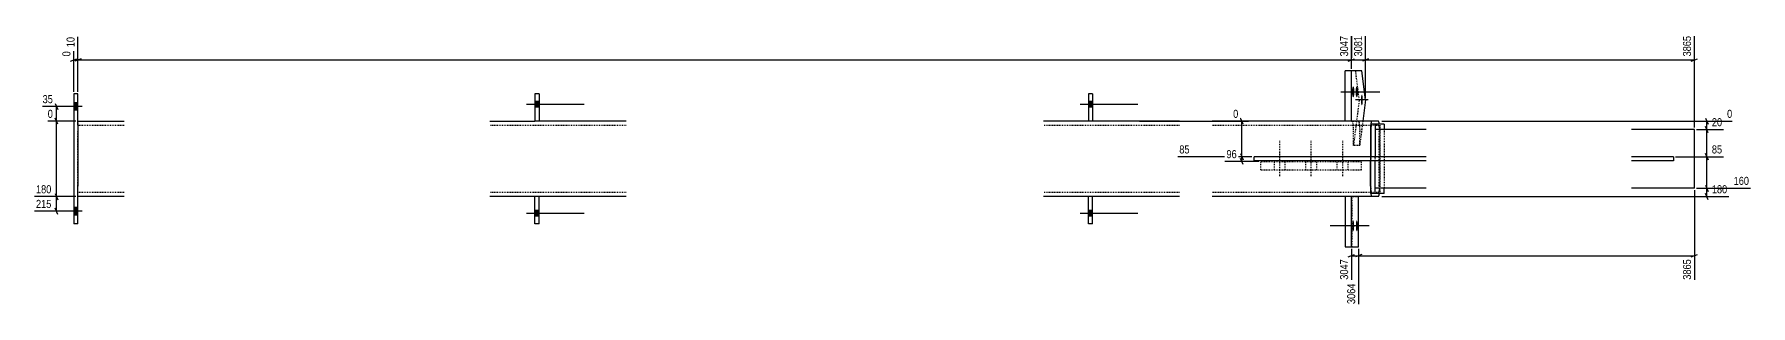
# Model space of a CAD drawing. Header units: millimetres. Extents: x 12 to 42742, y 6 to 829.
# Drawn here: x 10985 to 15078, y 8 to 656 of the extents above; entities that cross this region are included whole.
import ezdxf

# ---------------------------------------------------------------- set-up
doc = ezdxf.new("R2010")
doc.units = ezdxf.units.MM
doc.linetypes.add('DXK_LINE_DOT2', pattern=[3.9198, 1.9599, -1.9599])
doc.layers.add('MÅLSÆTNING', color=7, linetype='Continuous')
doc.layers.add('STÅL', color=7, linetype='Continuous')
doc.styles.add('Arial Narrow', font='ARIALN.TTF', dxfattribs={"height": 0.2})

msp = doc.modelspace()

# ---------------------------------------------------------------- hatches: boundary and pattern name
at = {"layer": 'STÅL', "linetype": 'Continuous'}
for points in [[(11088.6, 474.3), (11088.6, 492.3), (11078.6, 492.3), (11078.6, 474.3)], [(11088.6, 474.3), (11088.6, 492.3), (11078.6, 492.3), (11078.6, 474.3)], [(12188.6, 481.3), (12188.6, 495.3), (12178.6, 495.3), (12178.6, 481.3)], [(12188.6, 481.3), (12188.6, 495.3), (12178.6, 495.3), (12178.6, 481.3)], [(13508.6, 481.3), (13508.6, 495.3), (13498.6, 495.3), (13498.6, 481.3)], [(13508.6, 481.3), (13508.6, 495.3), (13498.6, 495.3), (13498.6, 481.3)], [(14127, 518.3), (14127.1, 521), (14127.3, 523.6), (14127.6, 526), (14128, 528), (14128.5, 529.6), (14129.1, 530.7), (14129.7, 531.3), (14130.4, 531.3), (14131, 530.7), (14131.6, 529.6), (14132.1, 528), (14132.5, 526), (14132.8, 523.6), (14133, 521), (14133.1, 518.3), (14133, 515.6), (14132.8, 513), (14132.5, 510.7), (14132.1, 508.7), (14131.6, 507.1), (14131, 506), (14130.4, 505.4), (14129.7, 505.4), (14129.1, 506), (14128.5, 507.1), (14128, 508.7), (14127.6, 510.7), (14127.3, 513), (14127.1, 515.6)], [(14135.6, 518.3), (14135.6, 521), (14135.8, 523.6), (14136.1, 526), (14136.6, 528), (14137.1, 529.6), (14137.7, 530.7), (14138.3, 531.3), (14138.9, 531.3), (14139.5, 530.7), (14140.1, 529.6), (14140.6, 528), (14141, 526), (14141.4, 523.6), (14141.6, 521), (14141.6, 518.3), (14141.6, 515.6), (14141.4, 513), (14141, 510.7), (14140.6, 508.7), (14140.1, 507.1), (14139.5, 506), (14138.9, 505.4), (14138.3, 505.4), (14137.7, 506), (14137.1, 507.1), (14136.6, 508.7), (14136.1, 510.7), (14135.8, 513), (14135.6, 515.6)], [(14148.4, 498.9), (14148.4, 501.6), (14148.6, 504.2), (14148.8, 506.5), (14149.1, 508.6), (14149.5, 510.2), (14150, 511.3), (14150.4, 511.8), (14150.9, 511.8), (14151.4, 511.3), (14151.8, 510.2), (14152.2, 508.6), (14152.5, 506.5), (14152.7, 504.2), (14152.9, 501.6), (14152.9, 498.9), (14152.9, 496.2), (14152.7, 493.6), (14152.5, 491.3), (14152.2, 489.2), (14151.8, 487.6), (14151.4, 486.5), (14150.9, 486), (14150.4, 486), (14150, 486.5), (14149.5, 487.6), (14149.1, 489.2), (14148.8, 491.3), (14148.6, 493.6), (14148.4, 496.2)], [(11088.6, 224.3), (11088.6, 242.3), (11078.6, 242.3), (11078.6, 224.3)], [(11088.6, 224.3), (11088.6, 242.3), (11078.6, 242.3), (11078.6, 224.3)], [(12178.6, 235.3), (12178.6, 221.3), (12188.6, 221.3), (12188.6, 235.3)], [(12178.6, 235.3), (12178.6, 221.3), (12188.6, 221.3), (12188.6, 235.3)], [(13498.6, 235.3), (13498.6, 221.3), (13508.6, 221.3), (13508.6, 235.3)], [(13498.6, 235.3), (13498.6, 221.3), (13508.6, 221.3), (13508.6, 235.3)], [(14127.7, 198.3), (14127.8, 201), (14127.9, 203.6), (14128.1, 206), (14128.5, 208), (14128.9, 209.6), (14129.3, 210.7), (14129.8, 211.3), (14130.3, 211.3), (14130.8, 210.7), (14131.2, 209.6), (14131.6, 208), (14131.9, 206), (14132.2, 203.6), (14132.3, 201), (14132.4, 198.3), (14132.3, 195.6), (14132.2, 193), (14131.9, 190.7), (14131.6, 188.7), (14131.2, 187.1), (14130.8, 186), (14130.3, 185.4), (14129.8, 185.4), (14129.3, 186), (14128.9, 187.1), (14128.5, 188.7), (14128.1, 190.7), (14127.9, 193), (14127.8, 195.6)], [(14136.3, 198.3), (14136.3, 201), (14136.5, 203.6), (14136.7, 206), (14137, 208), (14137.4, 209.6), (14137.9, 210.7), (14138.3, 211.3), (14138.8, 211.3), (14139.3, 210.7), (14139.7, 209.6), (14140.1, 208), (14140.4, 206), (14140.7, 203.6), (14140.8, 201), (14140.9, 198.3), (14140.8, 195.6), (14140.7, 193), (14140.4, 190.7), (14140.1, 188.7), (14139.7, 187.1), (14139.3, 186), (14138.8, 185.4), (14138.3, 185.4), (14137.9, 186), (14137.4, 187.1), (14137, 188.7), (14136.7, 190.7), (14136.5, 193), (14136.3, 195.6)]]:
    msp.add_hatch(color=96, dxfattribs=at).paths.add_polyline_path(points)

# ---------------------------------------------------------------- linework, layer by layer
at = {"layer": 'MÅLSÆTNING', "color": 7, "linetype": 'Continuous'}
for p, q in [((11078.6, 518.3), (11078.6, 615)), ((11088.6, 518.3), (11088.6, 649.2)), ((14125.8, 573.3), (14125.8, 651.5)), ((14159.3, 504.1), (14159.3, 651.5)), ((14159.3, 504.1), (14159.3, 651.5)), ((14943.6, 433.3), (14943.6, 651.5)), ((11071.1, 591.3), (11086.1, 597.3)), ((11078.6, 594.3), (11088.6, 594.3)), ((11096.1, 597.3), (11081.1, 591.3)), ((14118.3, 591.3), (14133.3, 597.3)), ((14125.8, 594.3), (14159.3, 594.3)), ((14166.8, 597.3), (14151.8, 591.3)), ((14166.8, 597.3), (14151.8, 591.3)), ((14159.3, 594.3), (14943.6, 594.3)), ((14936.1, 591.3), (14951.1, 597.3)), ((11040.3, 440.8), (11034.3, 455.8)), ((13867.3, 440.8), (13861.3, 455.8)), ((11083.6, 448.3), (11016.6, 448.3)), ((11037.3, 268.3), (11037.3, 448.3)), ((13620.5, 448.3), (13880.3, 448.3)), ((13864.3, 363.3), (13864.3, 448.3)), ((14948.6, 428.3), (15013.4, 428.3)), ((14976.2, 420.8), (14970.2, 435.8)), ((14973.2, 363.3), (14973.2, 428.3)), ((13861.3, 370.8), (13867.3, 355.8)), ((13861.3, 370.8), (13867.3, 355.8)), ((14970.2, 370.8), (14976.2, 355.8)), ((14976.2, 355.8), (14970.2, 370.8)), ((13888.6, 363.3), (13711.7, 363.3)), ((13888.6, 363.3), (13711.7, 363.3)), ((13905, 352.1), (13824.2, 352.1)), ((13867.3, 344.6), (13861.3, 359.6)), ((13864.3, 352.1), (13864.3, 363.3)), ((14898.6, 363.3), (15013.4, 363.3)), ((14898.6, 363.3), (15013.4, 363.3)), ((14948.6, 288.3), (15077.6, 288.3)), ((14970.2, 295.8), (14976.2, 280.8)), ((14973.2, 268.3), (14973.2, 288.3)), ((11083.6, 268.3), (10984.9, 268.3)), ((11083.6, 268.3), (10984.9, 268.3)), ((11034.3, 275.8), (11040.3, 260.8)), ((11034.3, 275.8), (11040.3, 260.8)), ((11037.3, 233.3), (11037.3, 268.3)), ((14198.3, 268.3), (15025.6, 268.3)), ((14943.6, 283.3), (14943.6, 70)), ((14976.2, 260.8), (14970.2, 275.8)), ((11083.6, 233.3), (10984.9, 233.3)), ((11040.3, 225.8), (11034.3, 240.8)), ((14118.3, 124.3), (14133.3, 130.3)), ((14125.8, 143.3), (14125.8, 70)), ((14125.8, 127.3), (14142.8, 127.3)), ((14150.3, 130.3), (14135.3, 124.3)), ((14142.8, 143.3), (14142.8, 12)), ((14142.8, 127.3), (14943.6, 127.3)), ((14936.1, 124.3), (14951.1, 130.3))]:
    msp.add_line(p, q, dxfattribs=at)
at = {"layer": 'STÅL', "color": 2, "linetype": 'Continuous'}
for p, q in [((14150.8, 568.3), (14110.9, 568.3)), ((14110.9, 448.3), (14110.9, 568.3)), ((14125.8, 448.3), (14125.8, 568.3)), ((14159.3, 499.1), (14150.8, 568.3)), ((11088.6, 513.3), (11078.6, 513.3)), ((11078.6, 513.3), (11078.6, 203.3)), ((11088.6, 439), (11088.6, 513.3)), ((12188.6, 513.3), (12178.6, 513.3)), ((12178.6, 513.3), (12178.6, 448.3)), ((12188.6, 513.3), (12188.6, 448.3)), ((13508.6, 513.3), (13498.6, 513.3)), ((13498.6, 513.3), (13498.6, 448.3)), ((13508.6, 513.3), (13508.6, 448.3)), ((14159.3, 499.1), (14152.9, 448.3)), ((11088.6, 448.3), (11198.6, 448.3)), ((11088.6, 439), (11088.6, 423.3)), ((11088.6, 423.3), (11088.6, 293.3)), ((12071.1, 448.3), (12178.6, 448.3)), ((12188.6, 448.3), (12178.6, 448.3)), ((12396.1, 448.3), (12188.6, 448.3)), ((13498.6, 448.3), (13391.1, 448.3)), ((13508.6, 448.3), (13498.6, 448.3)), ((13716.1, 448.3), (13508.6, 448.3)), ((14110.9, 448.3), (13793.6, 448.3)), ((14125.8, 448.3), (14110.9, 448.3)), ((14126.5, 448.3), (14125.8, 448.3)), ((14190.3, 448.3), (14126.5, 448.3)), ((14171.5, 432.9), (14171.2, 423.3)), ((14171.2, 423.3), (14171.2, 363.3)), ((14172.1, 441), (14171.5, 432.9)), ((14173.1, 446.4), (14172.1, 441)), ((14172.2, 440.8), (14172.2, 363.3)), ((14204.1, 440.8), (14172.2, 440.8)), ((14174.3, 448.3), (14173.1, 446.4)), ((14182.1, 440.8), (14182.1, 363.3)), ((14304.1, 428.3), (14182.3, 428.3)), ((14182.3, 428.3), (14182.3, 363.3)), ((14191.4, 446.4), (14190.3, 448.3)), ((14192.4, 441), (14191.4, 446.4)), ((14192.4, 440.8), (14192.4, 441)), ((14204.1, 440.8), (14204.1, 428.3)), ((14943.6, 428.3), (14793.6, 428.3)), ((14943.6, 288.3), (14943.6, 428.3)), ((13893.6, 353.3), (13893.6, 363.3)), ((14304.1, 363.3), (13893.6, 363.3)), ((14304.1, 353.3), (13893.6, 353.3)), ((14171.2, 293.3), (14171.2, 353.3)), ((14172.2, 275.8), (14172.2, 353.3)), ((14182.1, 275.8), (14182.1, 353.3)), ((14182.3, 288.3), (14182.3, 353.3)), ((14893.6, 363.3), (14793.6, 363.3)), ((14893.6, 353.3), (14793.6, 353.3)), ((14893.6, 363.3), (14893.6, 353.3)), ((11088.6, 277.6), (11088.6, 293.3)), ((14171.2, 293.3), (14171.5, 283.8)), ((14304.1, 288.3), (14182.3, 288.3)), ((14204.1, 275.8), (14204.1, 288.3)), ((14943.6, 288.3), (14793.6, 288.3)), ((11088.6, 203.3), (11088.6, 277.6)), ((11198.6, 268.3), (11088.6, 268.3)), ((12178.6, 268.3), (12071.1, 268.3)), ((12188.6, 268.3), (12178.6, 268.3)), ((12178.6, 203.3), (12178.6, 268.3)), ((12188.6, 203.3), (12188.6, 268.3)), ((12396.1, 268.3), (12188.6, 268.3)), ((13498.6, 268.3), (13391.1, 268.3)), ((13508.6, 268.3), (13498.6, 268.3)), ((13498.6, 203.3), (13498.6, 268.3)), ((13508.6, 203.3), (13508.6, 268.3)), ((13716.1, 268.3), (13508.6, 268.3)), ((14110.9, 268.3), (13793.6, 268.3)), ((14110.9, 268.3), (14110.9, 148.3)), ((14125.8, 268.3), (14110.9, 268.3)), ((14126.4, 268.3), (14125.8, 268.3)), ((14125.8, 148.3), (14125.8, 268.3)), ((14190.3, 268.3), (14126.4, 268.3)), ((14142.8, 148.3), (14142.8, 268.3)), ((14171.5, 283.8), (14172.1, 275.7)), ((14172.1, 275.7), (14173.1, 270.2)), ((14204.1, 275.8), (14172.2, 275.8)), ((14173.1, 270.2), (14174.3, 268.3)), ((14190.3, 268.3), (14191.4, 270.2)), ((14191.4, 270.2), (14192.4, 275.7)), ((14192.4, 275.7), (14192.4, 275.8)), ((11088.6, 203.3), (11078.6, 203.3)), ((12188.6, 203.3), (12178.6, 203.3)), ((13508.6, 203.3), (13498.6, 203.3)), ((14110.9, 148.3), (14142.8, 148.3))]:
    msp.add_line(p, q, dxfattribs=at)
at = {"layer": 'STÅL', "color": 7, "linetype": 'DXK_LINE_DOT2'}
for p, q in [((14144.4, 499.1), (14135.9, 568.3)), ((14144.4, 499.1), (14130.6, 390.4)), ((14159.3, 499.1), (14144.4, 499.1)), ((11088.6, 448.3), (11088.6, 423.3)), ((11198.6, 438.3), (11088.6, 438.3)), ((11088.6, 277.6), (11088.6, 423.3)), ((12396.1, 438.3), (12071.1, 438.3)), ((12188.6, 448.3), (12178.6, 448.3)), ((13716.1, 438.3), (13391.1, 438.3)), ((13508.6, 448.3), (13498.6, 448.3)), ((14190.3, 438.3), (13793.6, 438.3)), ((14126.5, 448.3), (14110.9, 448.3)), ((14125.8, 448.3), (14142.4, 448.3)), ((14128.7, 446.4), (14127.6, 448.3)), ((14129.7, 441), (14128.7, 446.4)), ((14130.4, 432.9), (14129.7, 441)), ((14130.6, 423.3), (14130.4, 432.9)), ((14130.6, 390.4), (14130.6, 423.3)), ((14142.4, 448.3), (14143.6, 446.4)), ((14143.6, 446.4), (14144.6, 441)), ((14144.6, 441), (14145.3, 432.9)), ((14145.3, 432.9), (14145.5, 423.3)), ((14152.9, 448.3), (14145.5, 390.4)), ((14145.5, 390.4), (14145.5, 423.3)), ((14172.4, 423.3), (14172.6, 429.1)), ((14172.4, 293.3), (14172.4, 423.3)), ((14172.6, 429.1), (14173, 433.9)), ((14173, 433.9), (14173.6, 437.2)), ((14173.6, 437.2), (14174.3, 438.3)), ((14190.3, 438.3), (14191, 437.2)), ((14191, 437.2), (14191.6, 433.9)), ((14191.6, 433.9), (14192, 429.1)), ((14192, 429.1), (14192.1, 423.3)), ((14192.1, 293.3), (14192.1, 423.3)), ((14193.1, 432.9), (14192.4, 440.8)), ((14193.3, 423.3), (14193.1, 432.9)), ((14193.3, 293.3), (14193.3, 423.3)), ((14194.2, 275.8), (14194.2, 440.8)), ((14204.1, 428.3), (14204.1, 288.3)), ((14145.5, 390.4), (14130.6, 390.4)), ((13910, 332.1), (13910, 352.1)), ((13910, 352.1), (14150, 352.1)), ((13910, 332.1), (14150, 332.1)), ((14150, 332.1), (14150, 352.1)), ((14171.2, 363.3), (14171.2, 353.3)), ((14172.2, 363.3), (14172.2, 353.3)), ((14182.1, 363.3), (14182.1, 353.3)), ((14182.3, 353.3), (14182.3, 363.3)), ((14172.6, 287.6), (14172.4, 293.3)), ((14173, 282.7), (14172.6, 287.6)), ((14192, 287.6), (14191.6, 282.7)), ((14192.1, 293.3), (14192, 287.6)), ((14193.1, 283.8), (14193.3, 293.3)), ((11198.6, 278.3), (11088.6, 278.3)), ((11088.6, 268.3), (11088.6, 277.6)), ((12396.1, 278.3), (12071.1, 278.3)), ((12188.6, 268.3), (12178.6, 268.3)), ((13716.1, 278.3), (13391.1, 278.3)), ((13508.6, 268.3), (13498.6, 268.3)), ((14190.3, 278.3), (13793.6, 278.3)), ((14125.8, 268.3), (14110.9, 268.3)), ((14125.8, 268.3), (14142.8, 268.3)), ((14127.9, 148.3), (14127.9, 268.3)), ((14173.6, 279.5), (14173, 282.7)), ((14174.3, 278.3), (14173.6, 279.5)), ((14191, 279.5), (14190.3, 278.3)), ((14191.6, 282.7), (14191, 279.5)), ((14192.4, 275.8), (14193.1, 283.8))]:
    msp.add_line(p, q, dxfattribs=at)
at = {"layer": 'STÅL', "color": 96, "linetype": 'Continuous'}
for p, q in [((11088.6, 492.3), (11078.6, 492.3)), ((11088.6, 492.3), (11078.6, 492.3)), ((12188.6, 495.3), (12178.6, 495.3)), ((12188.6, 495.3), (12178.6, 495.3)), ((13508.6, 495.3), (13498.6, 495.3)), ((13508.6, 495.3), (13498.6, 495.3)), ((14100.3, 518.3), (14184.7, 518.3)), ((14108.8, 518.3), (14193.2, 518.3)), ((14165.6, 498.9), (14135.8, 498.9)), ((11098.6, 483.3), (11033.6, 483.3)), ((11098.6, 483.3), (11033.6, 483.3)), ((11088.6, 474.3), (11078.6, 474.3)), ((11088.6, 474.3), (11078.6, 474.3)), ((12296.1, 488.3), (12158.6, 488.3)), ((12296.1, 488.3), (12158.6, 488.3)), ((12188.6, 481.3), (12178.6, 481.3)), ((12188.6, 481.3), (12178.6, 481.3)), ((13616.1, 488.3), (13478.6, 488.3)), ((13616.1, 488.3), (13478.6, 488.3)), ((13508.6, 481.3), (13498.6, 481.3)), ((13508.6, 481.3), (13498.6, 481.3)), ((11098.6, 233.3), (11033.6, 233.3)), ((11098.6, 233.3), (11033.6, 233.3)), ((11088.6, 242.3), (11078.6, 242.3)), ((11088.6, 242.3), (11078.6, 242.3)), ((11088.6, 224.3), (11078.6, 224.3)), ((11088.6, 224.3), (11078.6, 224.3)), ((12296.1, 228.3), (12158.6, 228.3)), ((12296.1, 228.3), (12158.6, 228.3)), ((12188.6, 235.3), (12178.6, 235.3)), ((12188.6, 235.3), (12178.6, 235.3)), ((12188.6, 221.3), (12178.6, 221.3)), ((12188.6, 221.3), (12178.6, 221.3)), ((13616.1, 228.3), (13478.6, 228.3)), ((13616.1, 228.3), (13478.6, 228.3)), ((13508.6, 235.3), (13498.6, 235.3)), ((13508.6, 235.3), (13498.6, 235.3)), ((13508.6, 221.3), (13498.6, 221.3)), ((13508.6, 221.3), (13498.6, 221.3)), ((14159.8, 198.3), (14075.4, 198.3)), ((14168.3, 198.3), (14084, 198.3))]:
    msp.add_line(p, q, dxfattribs=at)
at = {"layer": 'STÅL', "color": 96, "linetype": 'DXK_LINE_DOT2'}
for p, q in [((13955, 317.1), (13955, 402.1)), ((14030, 317.1), (14030, 402.1)), ((14105, 317.1), (14105, 402.1)), ((13942, 332.1), (13942, 352.1)), ((13968, 332.1), (13968, 352.1)), ((14017, 332.1), (14017, 352.1)), ((14043, 332.1), (14043, 352.1)), ((14092, 332.1), (14092, 352.1)), ((14118, 332.1), (14118, 352.1))]:
    msp.add_line(p, q, dxfattribs=at)

# ---------------------------------------------------------------- next in the draw order: wipeouts: each hides what was drawn before it
at = {"color": 0, "linetype": 'Continuous'}
for points in [[(14155.3, 655.5), (14127.3, 655.5), (14127.3, 598.8), (14155.3, 598.8)], [(14939.6, 655.5), (14911.6, 655.5), (14911.6, 598.8), (14939.6, 598.8)], [(11084.6, 653.2), (11056.6, 653.2), (11056.6, 620.8), (11084.6, 620.8)], [(11032.8, 452.3), (11032.8, 480.3), (11012.6, 480.3), (11012.6, 452.3)], [(13859.8, 452.3), (13859.8, 480.3), (13839.7, 480.3), (13839.7, 452.3)], [(15013.8, 432.3), (15013.8, 460.3), (14981.4, 460.3), (14981.4, 432.3)], [(13816.2, 367.3), (13816.2, 395.3), (13711.3, 395.3), (13711.3, 367.3)], [(11029.1, 272.3), (11029.1, 300.3), (10984.6, 300.3), (10984.6, 272.3)], [(15077.9, 292.3), (15077.9, 320.3), (15033.4, 320.3), (15033.4, 292.3)], [(14939.6, 122.7), (14911.6, 122.7), (14911.6, 66), (14939.6, 66)], [(14138.8, 64.7), (14110.8, 64.7), (14110.8, 8), (14138.8, 8)]]:
    msp.add_wipeout(points, dxfattribs=at).dxf.layer = 'MÅLSÆTNING'

# ---------------------------------------------------------------- next in the draw order: linework, layer by layer
at = {"layer": 'MÅLSÆTNING', "color": 7, "linetype": 'Continuous'}
for p, q in [((14125.8, 573.3), (14125.8, 651.5)), ((14118.3, 591.3), (14133.3, 597.3)), ((11083.6, 483.3), (11004.4, 483.3)), ((11034.3, 490.8), (11040.3, 475.8)), ((11040.3, 440.8), (11034.3, 455.8)), ((11037.3, 448.3), (11037.3, 483.3)), ((14970.2, 455.8), (14976.2, 440.8)), ((11083.6, 448.3), (11016.6, 448.3)), ((14198.3, 448.3), (15033.9, 448.3)), ((14948.6, 428.3), (15013.4, 428.3)), ((14976.2, 420.8), (14970.2, 435.8)), ((14973.2, 428.3), (14973.2, 448.3)), ((14142.8, 143.3), (14142.8, 12))]:
    msp.add_line(p, q, dxfattribs=at)

# ---------------------------------------------------------------- next in the draw order: texts
at = {"layer": 'MÅLSÆTNING', "color": 3, "linetype": 'Continuous', "style": 'Arial Narrow'}
for s, p in [('3081', (14151.3, 602.8)), ('3865', (14935.6, 602.8)), ('3865', (14935.6, 70))]:
    msp.add_text(s, height=19.09, rotation=90.0002, dxfattribs=at).set_placement(p)
for s, height, p in [('0', 19.1, (11016.6, 456.3)), ('0', 19.1, (13843.7, 456.3)), ('20', 19.09, (14985.4, 436.3)), ('85', 19.09, (13715.3, 371.3))]:
    msp.add_text(s, height=height, dxfattribs=at).set_placement(p)

# ---------------------------------------------------------------- next in the draw order: wipeouts: each hides what was drawn before it
at = {"color": 0, "linetype": 'Continuous'}
for points in [[(11074.6, 619), (11046.6, 619), (11046.6, 598.8), (11074.6, 598.8)], [(13856.2, 356.1), (13856.2, 384.1), (13823.8, 384.1), (13823.8, 356.1)], [(15025.9, 272.3), (15025.9, 300.3), (14981.4, 300.3), (14981.4, 272.3)], [(11029.1, 237.3), (11029.1, 265.3), (10984.6, 265.3), (10984.6, 237.3)], [(14121.8, 122.7), (14093.8, 122.7), (14093.8, 66), (14121.8, 66)]]:
    msp.add_wipeout(points, dxfattribs=at).dxf.layer = 'MÅLSÆTNING'

# ---------------------------------------------------------------- next in the draw order: linework, layer by layer
at = {"layer": 'MÅLSÆTNING', "color": 7, "linetype": 'Continuous'}
for p, q in [((11088.6, 518.3), (11088.6, 649.2)), ((11096.1, 597.3), (11081.1, 591.3)), ((11088.6, 594.3), (14125.8, 594.3)), ((14973.2, 288.3), (14973.2, 363.3)), ((14948.6, 288.3), (15077.6, 288.3)), ((14970.2, 295.8), (14976.2, 280.8)), ((14150.3, 130.3), (14135.3, 124.3))]:
    msp.add_line(p, q, dxfattribs=at)

# ---------------------------------------------------------------- next in the draw order: texts
at = {"layer": 'MÅLSÆTNING', "color": 3, "linetype": 'Continuous', "style": 'Arial Narrow'}
for s, height, p in [('0', 19.1, (11070.6, 602.8)), ('10', 19.09, (11080.6, 624.8)), ('3047', 19.09, (14117.8, 70)), ('3064', 19.09, (14134.8, 12))]:
    msp.add_text(s, height=height, rotation=90.0002, dxfattribs=at).set_placement(p)
for s, p in [('96', (13827.8, 360.1)), ('180', (10988.6, 276.3)), ('180', (14985.4, 276.3)), ('160', (15037.4, 296.3)), ('215', (10988.6, 241.3))]:
    msp.add_text(s, height=19.09, dxfattribs=at).set_placement(p)

# ---------------------------------------------------------------- next in the draw order: wipeouts: each hides what was drawn before it
at = {"color": 0, "linetype": 'Continuous'}
for points in [[(11032.8, 487.3), (11032.8, 515.3), (11000.4, 515.3), (11000.4, 487.3)], [(15037.9, 452.3), (15037.9, 480.3), (15017.7, 480.3), (15017.7, 452.3)]]:
    msp.add_wipeout(points, dxfattribs=at).dxf.layer = 'MÅLSÆTNING'

# ---------------------------------------------------------------- next in the draw order: texts
at = {"layer": 'MÅLSÆTNING', "color": 3, "linetype": 'Continuous', "style": 'Arial Narrow'}
for s, height, p in [('35', 19.09, (11004.4, 491.3)), ('0', 19.1, (15021.7, 456.3))]:
    msp.add_text(s, height=height, dxfattribs=at).set_placement(p)

# ---------------------------------------------------------------- next in the draw order: wipeouts: each hides what was drawn before it
at = {"color": 0, "linetype": 'Continuous'}
for points in [[(14121.8, 655.5), (14093.8, 655.5), (14093.8, 598.8), (14121.8, 598.8)], [(15013.8, 367.3), (15013.8, 395.3), (14981.4, 395.3), (14981.4, 367.3)]]:
    msp.add_wipeout(points, dxfattribs=at).dxf.layer = 'MÅLSÆTNING'

# ---------------------------------------------------------------- next in the draw order: texts
at = {"layer": 'MÅLSÆTNING', "color": 3, "linetype": 'Continuous', "style": 'Arial Narrow'}
msp.add_text('3047', height=19.09, rotation=90.0002, dxfattribs=at).set_placement((14117.8, 602.8))
msp.add_text('85', height=19.09, dxfattribs=at).set_placement((14985.4, 371.3))

doc.saveas('drawing.dxf')
